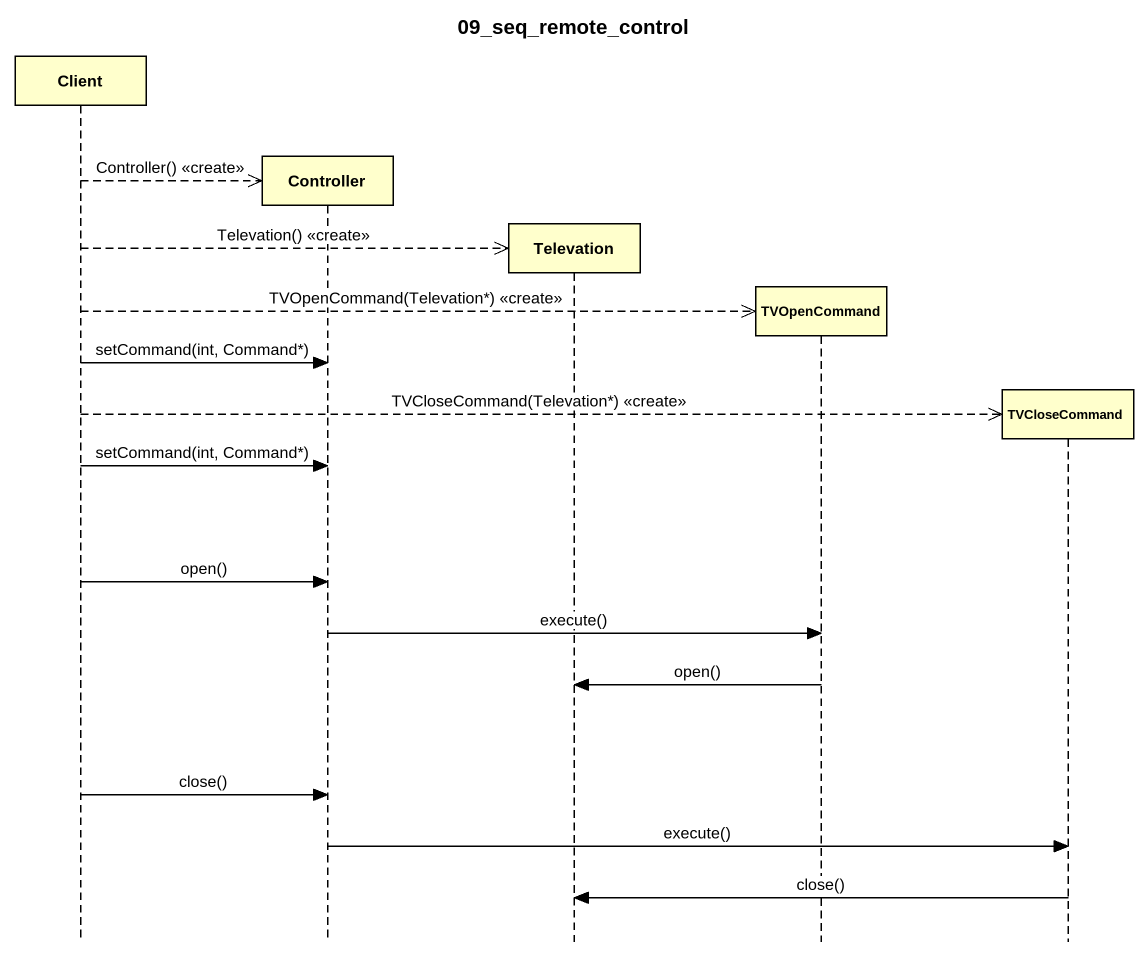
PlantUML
@startuml
title 09_seq_remote_control
hide footbox
participant Client
participant Controller
participant Televation
participant TVOpenCommand
participant TVCloseCommand

Client -->> Controller ** : Controller() <<create>>
Client -->> Televation ** : Televation() <<create>>
Client -->> TVOpenCommand ** : TVOpenCommand(Televation*) <<create>>
Client -> Controller : setCommand(int, Command*)
Client -->> TVCloseCommand ** : TVCloseCommand(Televation*) <<create>>
Client -> Controller : setCommand(int, Command*)
Client -> Controller : open()
Controller -> TVOpenCommand : execute()
TVOpenCommand -> Televation : open()
Client -> Controller : close()
Controller -> TVCloseCommand : execute()
TVCloseCommand -> Televation : close()
@enduml
